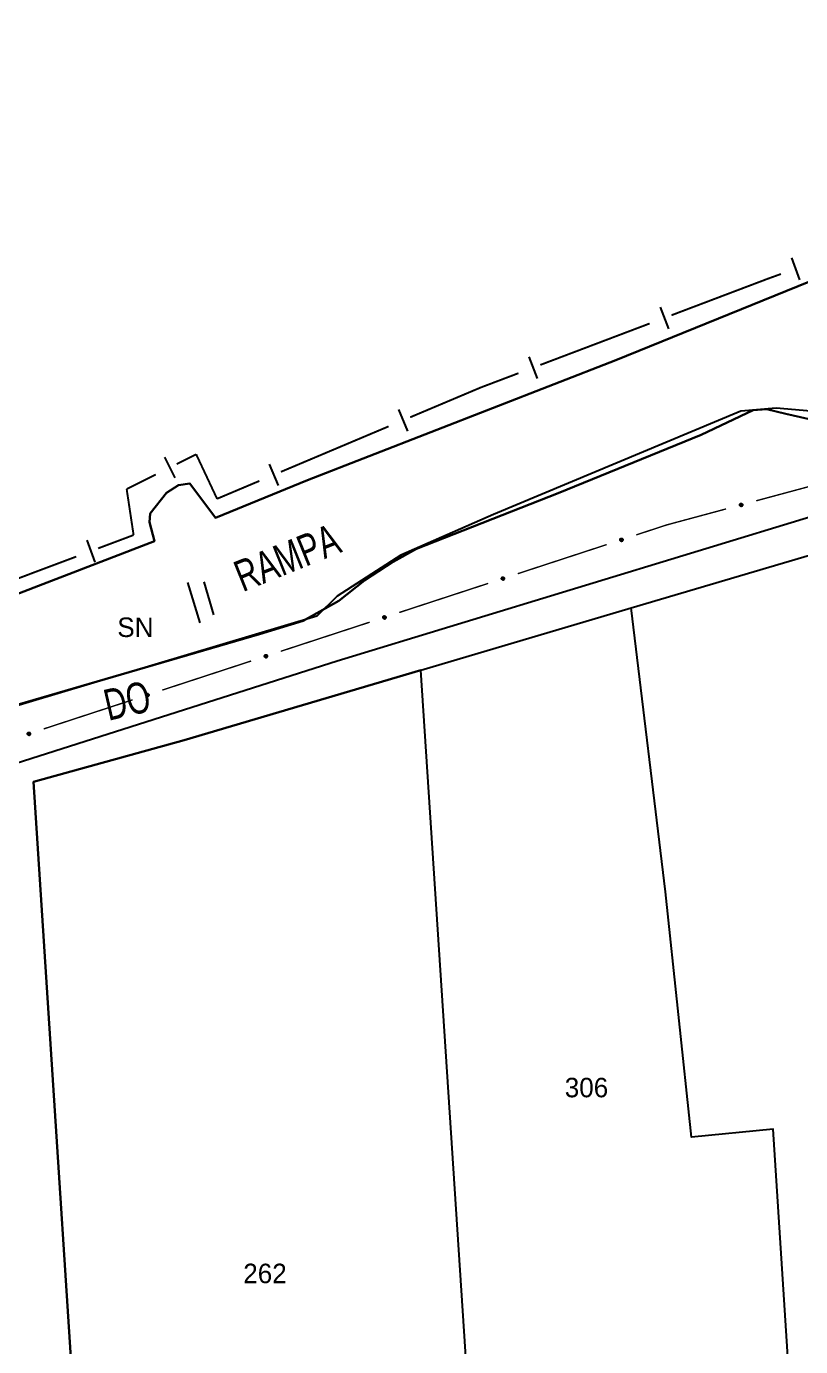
# Model space of a CAD drawing. Extents: x 201053 to 202535, y 4855063 to 4857394.
# Drawn here: x 201400.8 to 201500.2, y 4856848.2 to 4857017.6 of the extents above; entities that cross this region are included whole.
import ezdxf
from ezdxf.enums import TextEntityAlignment as Align

# ---------------------------------------------------------------- set-up
doc = ezdxf.new("R2010")
doc.units = 0
doc.header["$LTSCALE"] = 1.5
doc.header["$MEASUREMENT"] = 0
for name, color, linetype in [('CD_MALHA_LOTES', 7, 'CONTINUOUS'), ('LM-LIM-SETORES-BAIRROS', 250, 'CONTINUOUS'), ('RU-QUADRA', 210, 'CONTINUOUS'), ('SV-EIXO-RUA-PAV', 20, 'CONTINUOUS'), ('SV-ESCADARIA-RAMPA', 7, 'CONTINUOUS'), ('SV-RUA-PAVIM', 7, 'CONTINUOUS'), ('SV-TXT-RAMPA', 7, 'CONTINUOUS'), ('SV-TXT-RUA-PAV', 7, 'CONTINUOUS'), ('Th_NmrPort', 7, 'CONTINUOUS')]:
    doc.layers.add(name, color=color, linetype=linetype)
doc.styles.add('ARIAL', font='ARIAL.SHX')

msp = doc.modelspace()

# ---------------------------------------------------------------- linework, layer by layer
at = {"layer": 'CD_MALHA_LOTES', "linetype": 'Continuous', "flags": 128}
for points in [[(201189.72, 4856885.63), (201214.63, 4856894.51), (201218.93, 4856892.97), (201221.14, 4856893.41), (201296.73, 4856913.11), (201338.82, 4856925.13), (201366.8, 4856933.08), (201373.2, 4856934.84), (201385.56, 4856939.37), (201417.28, 4856951.56), (201416.62, 4856953.99), (201416.73, 4856955.09), (201418.82, 4856957.74), (201420.37, 4856958.73), (201421.8, 4856958.95), (201425.11, 4856954.54), (201436.92, 4856959.4), (201476.48, 4856974.79), (201501.25, 4856984.83), (201532.427365, 4856999.430071), (201569.73, 4857017.18)], [(201578.12, 4856984.5), (201542.42, 4856973.16), (201531.46, 4856968.97), (201526.92, 4856967.48), (201520.44, 4856966.28), (201514.27, 4856965.69), (201508.04, 4856965.88), (201503.55, 4856966.68), (201498.27, 4856967.88), (201495.78, 4856968.48), (201494.09, 4856968.38), (201487.41, 4856965.19), (201469.07, 4856957.71), (201450.89, 4856950.59), (201447.9, 4856948.89), (201444.21, 4856946.5), (201440.92, 4856943.91), (201436.34, 4856941.32), (201430.76, 4856939.63), (201389.05, 4856927.47)], [(201478.45, 4856942.99), (201504.35, 4856950.65)], [(201451.44, 4856935), (201478.45, 4856942.99)], [(201499.31, 4856835.01), (201496.66, 4856876.13), (201486.19, 4856875.11), (201482.85, 4856906.59), (201478.45, 4856942.99)], [(201451.44, 4856935), (201421.07, 4856926.01), (201401.74, 4856920.68), (201409.13, 4856806.61)], [(201459.53, 4856811.72), (201451.44, 4856935)]]:
    msp.add_lwpolyline(points, dxfattribs=at)
at = {"layer": 'LM-LIM-SETORES-BAIRROS'}
for points in [[(201499.013281, 4856987.917172), (201500.035917, 4856985.09685)], [(201482.14126, 4856981.58544), (201483.20382, 4856978.779915)], [(201465.308115, 4856975.21008), (201466.370675, 4856972.404556)], [(201448.573119, 4856968.439011), (201449.739481, 4856965.675029)], [(201418.551295, 4856962.342698), (201419.892936, 4856959.659417)], [(201431.989222, 4856961.440842), (201433.155584, 4856958.676859)], [(201408.577473, 4856951.683226), (201409.632672, 4856948.874926)]]:
    msp.add_lwpolyline(points, dxfattribs=at)
at = {"layer": 'LM-LIM-SETORES-BAIRROS', "const_width": 0.25}
for points in [[(201497.644384, 4856985.825253), (201496.704277, 4856985.484375)], [(201495.92, 4856985.2), (201483.607715, 4856980.536864)], [(201496.704277, 4856985.484375), (201495.92, 4856985.2)], [(201480.802191, 4856979.474304), (201466.774569, 4856974.161505)], [(201463.969045, 4856973.098945), (201459.293171, 4856971.328012)], [(201459.14, 4856971.27), (201450.077627, 4856967.445807)], [(201459.293171, 4856971.328012), (201459.14, 4856971.27)], [(201447.313645, 4856966.279446), (201433.493731, 4856960.447638)], [(201422.62, 4856962.7), (201420.116543, 4856961.448271)], [(201422.705422, 4856962.518), (201422.62, 4856962.7)], [(201425.3, 4856956.99), (201422.705422, 4856962.518)], [(201417.433261, 4856960.10663), (201413.855552, 4856958.317776)], [(201430.729748, 4856959.281276), (201426.12311, 4856957.337341)], [(201413.855552, 4856958.317776), (201413.7, 4856958.24)], [(201413.7, 4856958.24), (201414.569019, 4856952.479089)], [(201426.12311, 4856957.337341), (201425.3, 4856956.99)], [(201414.59, 4856952.34), (201410.041173, 4856950.630809)], [(201414.569019, 4856952.479089), (201414.59, 4856952.34)], [(201407.232872, 4856949.575609), (201393.191368, 4856944.29961)]]:
    msp.add_lwpolyline(points, dxfattribs=at)
at = {"layer": 'RU-QUADRA', "linetype": 'Continuous'}
for points in [[(201645.86, 4857065.22), (201606.96, 4857040.89), (201570.05, 4857017.33), (201569.73, 4857017.18), (201550.41, 4857008.17), (201532.427365, 4856999.430071), (201501.25, 4856984.83), (201476.48, 4856974.79), (201436.92, 4856959.4), (201425.11, 4856954.54), (201421.8, 4856958.95), (201420.37, 4856958.73), (201418.82, 4856957.74), (201416.73, 4856955.09), (201416.62, 4856953.99), (201417.28, 4856951.56), (201385.56, 4856939.37)], [(201389.05, 4856927.47), (201430.76, 4856939.63), (201436.34, 4856941.32), (201440.92, 4856943.91), (201444.21, 4856946.5), (201447.9, 4856948.89), (201450.89, 4856950.59), (201469.07, 4856957.71), (201487.41, 4856965.19), (201494.09, 4856968.38), (201495.78, 4856968.48), (201498.27, 4856967.88), (201503.55, 4856966.68), (201508.04, 4856965.88), (201514.27, 4856965.69), (201520.44, 4856966.28), (201526.92, 4856967.48), (201531.46, 4856968.97), (201542.42, 4856973.16), (201578.12, 4856984.5), (201603.9, 4856992.69), (201660.51, 4857010.23)]]:
    msp.add_lwpolyline(points, dxfattribs=at)
at = {"layer": 'RU-QUADRA', "linetype": 'Continuous', "flags": 128}
msp.add_lwpolyline([(201409.13, 4856806.61), (201401.74, 4856920.68), (201421.07, 4856926.01), (201451.44, 4856935), (201478.45, 4856942.99), (201504.35, 4856950.65), (201512.41, 4856953.04), (201517.59, 4856954.61), (201536.42, 4856960.3), (201595.36, 4856978.13), (201597.99, 4856977.57), (201599.24, 4856976.19), (201601.6, 4856939.67), (201607.97, 4856833.85)], dxfattribs=at)
at = {"layer": 'SV-EIXO-RUA-PAV', "const_width": 0.18}
for points in [[(201494.475701, 4856956.731841), (201506.062525, 4856959.853621)], [(201483, 4856953.64), (201490.613427, 4856955.691247)], [(201479.089141, 4856952.359724), (201482.890626, 4856953.604195)], [(201482.890626, 4856953.604195), (201483, 4856953.64)], [(201463.883199, 4856947.381841), (201475.287655, 4856951.115253)], [(201448.677256, 4856942.403957), (201460.081713, 4856946.13737)], [(201433.471314, 4856937.426074), (201444.875771, 4856941.159486)], [(201418.265372, 4856932.44819), (201429.669829, 4856936.181603)], [(201403.05943, 4856927.470307), (201414.463887, 4856931.203719)]]:
    msp.add_lwpolyline(points, dxfattribs=at)
at = {"layer": 'SV-EIXO-RUA-PAV'}
for points in [[(201492.377193, 4856956.280456), (201492.400986, 4856956.323187), (201492.430173, 4856956.355047), (201492.462164, 4856956.374613), (201492.494942, 4856956.384532), (201492.529619, 4856956.390902), (201492.565997, 4856956.389612), (201492.606056, 4856956.379236), (201492.649088, 4856956.355669), (201492.679761, 4856956.323625), (201492.700621, 4856956.293287), (201492.712932, 4856956.259703), (201492.718556, 4856956.225913), (201492.715966, 4856956.18817), (201492.705054, 4856956.147677), (201492.68031, 4856956.10498), (201492.651482, 4856956.073941), (201492.620041, 4856956.055828), (201492.5862, 4856956.043666), (201492.55072, 4856956.037587), (201492.515018, 4856956.039059), (201492.474267, 4856956.050119), (201492.432449, 4856956.0751), (201492.401164, 4856956.103499), (201492.382614, 4856956.134677), (201492.37139, 4856956.168264), (201492.364578, 4856956.202966), (201492.364353, 4856956.239589), (201492.377193, 4856956.280456)], [(201477.0176, 4856951.797405), (201477.039087, 4856951.84134), (201477.066539, 4856951.874707), (201477.097445, 4856951.895946), (201477.129649, 4856951.907594), (201477.163938, 4856951.915799), (201477.200334, 4856951.916444), (201477.240887, 4856951.908213), (201477.285112, 4856951.886967), (201477.317444, 4856951.856599), (201477.339888, 4856951.827414), (201477.353967, 4856951.794532), (201477.36138, 4856951.761088), (201477.3608, 4856951.723261), (201477.352057, 4856951.682245), (201477.329618, 4856951.638292), (201477.302481, 4856951.605765), (201477.272048, 4856951.586007), (201477.238901, 4856951.572062), (201477.203794, 4856951.564105), (201477.168064, 4856951.563677), (201477.126783, 4856951.572555), (201477.083696, 4856951.595277), (201477.050945, 4856951.621973), (201477.030764, 4856951.65212), (201477.01777, 4856951.685062), (201477.009122, 4856951.719354), (201477.006951, 4856951.755912), (201477.0176, 4856951.797405)], [(201461.811658, 4856946.819521), (201461.833145, 4856946.863457), (201461.860597, 4856946.896823), (201461.891502, 4856946.918063), (201461.923707, 4856946.92971), (201461.957996, 4856946.937915), (201461.994391, 4856946.938561), (201462.034945, 4856946.930329), (201462.07917, 4856946.909084), (201462.111502, 4856946.878716), (201462.133946, 4856946.84953), (201462.148025, 4856946.816648), (201462.155438, 4856946.783205), (201462.154858, 4856946.745377), (201462.146115, 4856946.704361), (201462.123676, 4856946.660409), (201462.096539, 4856946.627882), (201462.066105, 4856946.608123), (201462.032959, 4856946.594178), (201461.997852, 4856946.586221), (201461.962122, 4856946.585794), (201461.920841, 4856946.594671), (201461.877754, 4856946.617393), (201461.845003, 4856946.644089), (201461.824822, 4856946.674236), (201461.811828, 4856946.707179), (201461.80318, 4856946.74147), (201461.801008, 4856946.778029), (201461.811658, 4856946.819521)], [(201446.605716, 4856941.841638), (201446.627203, 4856941.885573), (201446.654654, 4856941.91894), (201446.68556, 4856941.940179), (201446.717765, 4856941.951827), (201446.752054, 4856941.960032), (201446.788449, 4856941.960677), (201446.829003, 4856941.952446), (201446.873228, 4856941.9312), (201446.90556, 4856941.900832), (201446.928004, 4856941.871647), (201446.942083, 4856941.838765), (201446.949496, 4856941.805321), (201446.948916, 4856941.767494), (201446.940173, 4856941.726478), (201446.917733, 4856941.682525), (201446.890596, 4856941.649998), (201446.860163, 4856941.630239), (201446.827017, 4856941.616295), (201446.79191, 4856941.608338), (201446.75618, 4856941.60791), (201446.714899, 4856941.616788), (201446.671812, 4856941.63951), (201446.639061, 4856941.666205), (201446.61888, 4856941.696353), (201446.605886, 4856941.729295), (201446.597238, 4856941.763587), (201446.595066, 4856941.800145), (201446.605716, 4856941.841638)], [(201431.399774, 4856936.863754), (201431.421261, 4856936.90769), (201431.448712, 4856936.941056), (201431.479618, 4856936.962296), (201431.511823, 4856936.973943), (201431.546112, 4856936.982148), (201431.582507, 4856936.982794), (201431.623061, 4856936.974562), (201431.667285, 4856936.953317), (201431.699618, 4856936.922949), (201431.722062, 4856936.893763), (201431.736141, 4856936.860881), (201431.743554, 4856936.827438), (201431.742974, 4856936.78961), (201431.734231, 4856936.748594), (201431.711791, 4856936.704642), (201431.684654, 4856936.672115), (201431.654221, 4856936.652356), (201431.621075, 4856936.638411), (201431.585968, 4856936.630454), (201431.550238, 4856936.630027), (201431.508957, 4856936.638904), (201431.465869, 4856936.661626), (201431.433119, 4856936.688322), (201431.412938, 4856936.718469), (201431.399944, 4856936.751412), (201431.391296, 4856936.785703), (201431.389124, 4856936.822262), (201431.399774, 4856936.863754)], [(201416.193832, 4856931.885871), (201416.215319, 4856931.929806), (201416.24277, 4856931.963173), (201416.273676, 4856931.984412), (201416.305881, 4856931.99606), (201416.34017, 4856932.004265), (201416.376565, 4856932.00491), (201416.417119, 4856931.996678), (201416.461343, 4856931.975433), (201416.493676, 4856931.945065), (201416.51612, 4856931.91588), (201416.530199, 4856931.882998), (201416.537611, 4856931.849554), (201416.537032, 4856931.811727), (201416.528288, 4856931.770711), (201416.505849, 4856931.726758), (201416.478712, 4856931.694231), (201416.448279, 4856931.674472), (201416.415133, 4856931.660528), (201416.380026, 4856931.652571), (201416.344296, 4856931.652143), (201416.303015, 4856931.661021), (201416.259927, 4856931.683743), (201416.227176, 4856931.710438), (201416.206995, 4856931.740586), (201416.194002, 4856931.773528), (201416.185354, 4856931.80782), (201416.183182, 4856931.844378), (201416.193832, 4856931.885871)], [(201400.987889, 4856926.907987), (201401.009377, 4856926.951923), (201401.036828, 4856926.985289), (201401.067734, 4856927.006529), (201401.099939, 4856927.018176), (201401.134227, 4856927.026381), (201401.170623, 4856927.027026), (201401.211177, 4856927.018795), (201401.255401, 4856926.99755), (201401.287734, 4856926.967182), (201401.310178, 4856926.937996), (201401.324257, 4856926.905114), (201401.331669, 4856926.871671), (201401.331089, 4856926.833843), (201401.322346, 4856926.792827), (201401.299907, 4856926.748875), (201401.27277, 4856926.716348), (201401.242337, 4856926.696589), (201401.20919, 4856926.682644), (201401.174084, 4856926.674687), (201401.138354, 4856926.67426), (201401.097073, 4856926.683137), (201401.053985, 4856926.705859), (201401.021234, 4856926.732555), (201401.001053, 4856926.762702), (201400.98806, 4856926.795645), (201400.979412, 4856926.829936), (201400.97724, 4856926.866495), (201400.987889, 4856926.907987)]]:
    msp.add_lwpolyline(points, close=True, dxfattribs=at)
for points in [[(201492.364353, 4856956.239589), (201492.649088, 4856956.355669)], [(201492.364578, 4856956.202966), (201492.679761, 4856956.323625)], [(201492.369069, 4856956.222371), (201492.659884, 4856956.33888)], [(201492.371356, 4856956.187658), (201492.684924, 4856956.308884)], [(201492.37139, 4856956.168264), (201492.700621, 4856956.293287)], [(201492.372053, 4856956.258505), (201492.624659, 4856956.364719)], [(201492.377193, 4856956.280456), (201492.606056, 4856956.379236)], [(201492.379623, 4856956.151729), (201492.705759, 4856956.273515)], [(201492.382614, 4856956.134677), (201492.712932, 4856956.259703)], [(201492.391099, 4856956.303205), (201492.578995, 4856956.382093)], [(201492.39544, 4856956.119248), (201492.71296, 4856956.241539)], [(201492.400986, 4856956.323187), (201492.565997, 4856956.389612)], [(201492.401164, 4856956.103499), (201492.718556, 4856956.225913)], [(201492.417546, 4856956.341421), (201492.539517, 4856956.387001)], [(201492.419162, 4856956.088897), (201492.712967, 4856956.204798)], [(201492.430173, 4856956.355047), (201492.529619, 4856956.390902)], [(201492.432449, 4856956.0751), (201492.715966, 4856956.18817)], [(201492.456668, 4856956.065086), (201492.707704, 4856956.166637)], [(201492.474267, 4856956.050119), (201492.705054, 4856956.147677)], [(201492.499341, 4856956.048319), (201492.685312, 4856956.123862)], [(201492.515018, 4856956.039059), (201492.68031, 4856956.10498)], [(201492.536894, 4856956.040066), (201492.659828, 4856956.087319)], [(201492.55072, 4856956.037587), (201492.651482, 4856956.073941)], [(201477.006951, 4856951.755912), (201477.285112, 4856951.886967)], [(201477.009122, 4856951.719354), (201477.317444, 4856951.856599)], [(201477.012576, 4856951.73897), (201477.296785, 4856951.870776)], [(201477.013634, 4856951.775211), (201477.260235, 4856951.894706)], [(201477.016705, 4856951.704428), (201477.323384, 4856951.842154)], [(201477.0176, 4856951.797405), (201477.240887, 4856951.908213)], [(201477.01777, 4856951.685062), (201477.339888, 4856951.827414)], [(201477.02687, 4856951.668989), (201477.34607, 4856951.807942)], [(201477.030277, 4856951.820861), (201477.213713, 4856951.909627)], [(201477.030764, 4856951.65212), (201477.353967, 4856951.794532)], [(201477.039087, 4856951.84134), (201477.200334, 4856951.916444)], [(201477.044392, 4856951.637395), (201477.354961, 4856951.776395)], [(201477.050945, 4856951.621973), (201477.36138, 4856951.761088)], [(201477.054654, 4856951.860428), (201477.174029, 4856951.91243)], [(201477.066539, 4856951.874707), (201477.163938, 4856951.915799)], [(201477.069695, 4856951.608348), (201477.356922, 4856951.739706)], [(201477.083696, 4856951.595277), (201477.3608, 4856951.723261)], [(201477.108413, 4856951.586564), (201477.353694, 4856951.701319)], [(201477.126783, 4856951.572555), (201477.352057, 4856951.682245)], [(201477.151917, 4856951.57209), (201477.333609, 4856951.657414)], [(201477.168064, 4856951.563677), (201477.329618, 4856951.638292)], [(201477.189856, 4856951.565845), (201477.310104, 4856951.619568)], [(201477.203794, 4856951.564105), (201477.302481, 4856951.605765)], [(201461.807692, 4856946.797328), (201462.054293, 4856946.916822)], [(201461.811658, 4856946.819521), (201462.034945, 4856946.930329)], [(201461.824335, 4856946.842978), (201462.007771, 4856946.931744)], [(201461.833145, 4856946.863457), (201461.994391, 4856946.938561)], [(201461.848712, 4856946.882545), (201461.968087, 4856946.934546)], [(201461.860597, 4856946.896823), (201461.957996, 4856946.937915)], [(201461.801008, 4856946.778029), (201462.07917, 4856946.909084)], [(201461.80318, 4856946.74147), (201462.111502, 4856946.878716)], [(201461.806634, 4856946.761087), (201462.090842, 4856946.892893)], [(201461.810763, 4856946.726544), (201462.117442, 4856946.86427)], [(201461.811828, 4856946.707179), (201462.133946, 4856946.84953)], [(201461.820928, 4856946.691106), (201462.140128, 4856946.830059)], [(201461.824822, 4856946.674236), (201462.148025, 4856946.816648)], [(201461.83845, 4856946.659512), (201462.149019, 4856946.798511)], [(201461.845003, 4856946.644089), (201462.155438, 4856946.783205)], [(201461.863752, 4856946.630464), (201462.150979, 4856946.761823)], [(201461.877754, 4856946.617393), (201462.154858, 4856946.745377)], [(201461.902471, 4856946.608681), (201462.147752, 4856946.723436)], [(201461.920841, 4856946.594671), (201462.146115, 4856946.704361)], [(201461.945975, 4856946.594207), (201462.127667, 4856946.67953)], [(201461.962122, 4856946.585794), (201462.123676, 4856946.660409)], [(201461.983914, 4856946.587962), (201462.104162, 4856946.641684)], [(201461.997852, 4856946.586221), (201462.096539, 4856946.627882)], [(201446.595066, 4856941.800145), (201446.873228, 4856941.9312)], [(201446.597238, 4856941.763587), (201446.90556, 4856941.900832)], [(201446.600691, 4856941.783203), (201446.8849, 4856941.915009)], [(201446.60175, 4856941.819444), (201446.848351, 4856941.938939)], [(201446.604821, 4856941.74866), (201446.9115, 4856941.886386)], [(201446.605716, 4856941.841638), (201446.829003, 4856941.952446)], [(201446.605886, 4856941.729295), (201446.928004, 4856941.871647)], [(201446.614986, 4856941.713222), (201446.934185, 4856941.852175)], [(201446.618392, 4856941.865094), (201446.801829, 4856941.95386)], [(201446.61888, 4856941.696353), (201446.942083, 4856941.838765)], [(201446.627203, 4856941.885573), (201446.788449, 4856941.960677)], [(201446.64277, 4856941.904661), (201446.762145, 4856941.956663)], [(201446.654654, 4856941.91894), (201446.752054, 4856941.960032)], [(201446.632508, 4856941.681628), (201446.943077, 4856941.820628)], [(201446.639061, 4856941.666205), (201446.949496, 4856941.805321)], [(201446.65781, 4856941.652581), (201446.945037, 4856941.783939)], [(201446.671812, 4856941.63951), (201446.948916, 4856941.767494)], [(201446.696529, 4856941.630797), (201446.94181, 4856941.745552)], [(201446.714899, 4856941.616788), (201446.940173, 4856941.726478)], [(201446.740033, 4856941.616323), (201446.921725, 4856941.701647)], [(201446.75618, 4856941.60791), (201446.917733, 4856941.682525)], [(201446.777972, 4856941.610078), (201446.89822, 4856941.663801)], [(201446.79191, 4856941.608338), (201446.890596, 4856941.649998)], [(201431.389124, 4856936.822262), (201431.667285, 4856936.953317)], [(201431.391296, 4856936.785703), (201431.699618, 4856936.922949)], [(201431.394749, 4856936.80532), (201431.678958, 4856936.937125)], [(201431.395807, 4856936.84156), (201431.642409, 4856936.961055)], [(201431.398879, 4856936.770777), (201431.705558, 4856936.908503)], [(201431.399774, 4856936.863754), (201431.623061, 4856936.974562)], [(201431.399944, 4856936.751412), (201431.722062, 4856936.893763)], [(201431.409044, 4856936.735339), (201431.728243, 4856936.874292)], [(201431.41245, 4856936.887211), (201431.595887, 4856936.975977)], [(201431.412938, 4856936.718469), (201431.736141, 4856936.860881)], [(201431.421261, 4856936.90769), (201431.582507, 4856936.982794)], [(201431.426566, 4856936.703744), (201431.737135, 4856936.842744)], [(201431.433119, 4856936.688322), (201431.743554, 4856936.827438)], [(201431.436828, 4856936.926778), (201431.556203, 4856936.978779)], [(201431.448712, 4856936.941056), (201431.546112, 4856936.982148)], [(201431.451868, 4856936.674697), (201431.739095, 4856936.806055)], [(201431.465869, 4856936.661626), (201431.742974, 4856936.78961)], [(201431.490587, 4856936.652914), (201431.735868, 4856936.767669)], [(201431.508957, 4856936.638904), (201431.734231, 4856936.748594)], [(201431.534091, 4856936.63844), (201431.715783, 4856936.723763)], [(201431.550238, 4856936.630027), (201431.711791, 4856936.704642)], [(201431.57203, 4856936.632195), (201431.692278, 4856936.685917)], [(201431.585968, 4856936.630454), (201431.684654, 4856936.672115)], [(201416.183182, 4856931.844378), (201416.461343, 4856931.975433)], [(201416.185354, 4856931.80782), (201416.493676, 4856931.945065)], [(201416.188807, 4856931.827436), (201416.473016, 4856931.959242)], [(201416.189865, 4856931.863677), (201416.436467, 4856931.983171)], [(201416.192936, 4856931.792893), (201416.499615, 4856931.930619)], [(201416.193832, 4856931.885871), (201416.417119, 4856931.996678)], [(201416.194002, 4856931.773528), (201416.51612, 4856931.91588)], [(201416.203102, 4856931.757455), (201416.522301, 4856931.896408)], [(201416.206508, 4856931.909327), (201416.389945, 4856931.998093)], [(201416.206995, 4856931.740586), (201416.530199, 4856931.882998)], [(201416.215319, 4856931.929806), (201416.376565, 4856932.00491)], [(201416.220624, 4856931.725861), (201416.531193, 4856931.864861)], [(201416.227176, 4856931.710438), (201416.537611, 4856931.849554)], [(201416.230885, 4856931.948894), (201416.350261, 4856932.000896)], [(201416.24277, 4856931.963173), (201416.34017, 4856932.004265)], [(201416.245926, 4856931.696814), (201416.533153, 4856931.828172)], [(201416.259927, 4856931.683743), (201416.537032, 4856931.811727)], [(201416.284644, 4856931.67503), (201416.529926, 4856931.789785)], [(201416.303015, 4856931.661021), (201416.528288, 4856931.770711)], [(201416.328149, 4856931.660556), (201416.50984, 4856931.74588)], [(201416.344296, 4856931.652143), (201416.505849, 4856931.726758)], [(201416.366088, 4856931.654311), (201416.486335, 4856931.708034)], [(201416.380026, 4856931.652571), (201416.478712, 4856931.694231)], [(201400.97724, 4856926.866495), (201401.255401, 4856926.99755)], [(201400.979412, 4856926.829936), (201401.287734, 4856926.967182)], [(201400.982865, 4856926.849553), (201401.267074, 4856926.981358)], [(201400.983923, 4856926.885793), (201401.230525, 4856927.005288)], [(201400.986994, 4856926.81501), (201401.293673, 4856926.952736)], [(201400.987889, 4856926.907987), (201401.211177, 4856927.018795)], [(201400.98806, 4856926.795645), (201401.310178, 4856926.937996)], [(201400.99716, 4856926.779572), (201401.316359, 4856926.918525)], [(201401.000566, 4856926.931443), (201401.184002, 4856927.02021)], [(201401.001053, 4856926.762702), (201401.324257, 4856926.905114)], [(201401.009377, 4856926.951923), (201401.170623, 4856927.027026)], [(201401.014681, 4856926.747977), (201401.325251, 4856926.886977)], [(201401.021234, 4856926.732555), (201401.331669, 4856926.871671)], [(201401.024943, 4856926.971011), (201401.144319, 4856927.023012)], [(201401.036828, 4856926.985289), (201401.134227, 4856927.026381)], [(201401.039984, 4856926.71893), (201401.327211, 4856926.850288)], [(201401.053985, 4856926.705859), (201401.331089, 4856926.833843)], [(201401.078702, 4856926.697147), (201401.323984, 4856926.811902)], [(201401.097073, 4856926.683137), (201401.322346, 4856926.792827)], [(201401.122207, 4856926.682673), (201401.303898, 4856926.767996)], [(201401.138354, 4856926.67426), (201401.299907, 4856926.748875)], [(201401.160145, 4856926.676428), (201401.280393, 4856926.73015)], [(201401.174084, 4856926.674687), (201401.27277, 4856926.716348)]]:
    msp.add_lwpolyline(points, dxfattribs=at)
at = {"layer": 'SV-ESCADARIA-RAMPA', "linetype": 'Continuous'}
for points in [[(201423.12, 4856941.08, 9.22), (201421.56, 4856946.26, 5.9)], [(201423.6, 4856946.32, 5.9), (201424.84, 4856942.1, 9.26)]]:
    msp.add_polyline3d(points, dxfattribs=at)
at = {"layer": 'SV-RUA-PAVIM', "linetype": 'Continuous'}
for points in [[(201646.61, 4857007.45, 4.07), (201601.48, 4856992.97, 6.88), (201559.4, 4856978.78, 6.88), (201532.62, 4856969.5, 8.73), (201528.08, 4856967.66, 8.75), (201523.3, 4856966.64, 8.69), (201516.5, 4856965.88, 9.03), (201512.6, 4856965.6, 9.06), (201509.26, 4856965.78, 9.03), (201505.4, 4856966.7, 8.69), (201501.48, 4856968.24, 8.69), (201497.04, 4856968.62, 8.69), (201492.5, 4856968.24, 8.69), (201460.78, 4856954.98, 8.36), (201448.9, 4856949.74, 8.34), (201440.7, 4856944.48, 8.36), (201438.08, 4856941.92, 7.87), (201367.98, 4856921, 9.61)], [(201412.86, 4856680.86, 10.8), (201410.61, 4856680.97, 10.8), (201409.43, 4856682.54, 10.72), (201408.63, 4856684.87, 10.68), (201408.07, 4856694.18, 10.68), (201407.92, 4856696.71, 10.68), (201407.46, 4856704.48, 10.68), (201406.48, 4856720.73, 10.68), (201405.92, 4856730.15, 10.68), (201404.95, 4856746.31, 8.56), (201401.75, 4856802.51, 8.68), (201397.91, 4856864.15, 8.73), (201394.55, 4856917.64, 8.66), (201394.81, 4856919.71, 8.68), (201395.53, 4856921.38, 8.69), (201396.53, 4856922.12, 9), (201440.7, 4856936.21, 8.84), (201502.48, 4856955.02, 8.88), (201553.3, 4856969.63, 8.88), (201561.35, 4856972.06, 8.88), (201593.06, 4856981.36, 6.98), (201596.57, 4856982.01, 6.57), (201599.28, 4856981.86, 6.55)]]:
    msp.add_polyline3d(points, dxfattribs=at)

# ---------------------------------------------------------------- texts
at = {"layer": 'SV-TXT-RAMPA', "style": 'ARIAL', "width": 0.7}
msp.add_text('RAMPA', height=4, rotation=22, dxfattribs=at).set_placement((201428.59, 4856945))
at = {"layer": 'SV-TXT-RUA-PAV', "style": 'ARIAL', "width": 0.7}
msp.add_text('DO', height=4, rotation=13, dxfattribs=at).set_placement((201411.353734, 4856928.498544))
at = {"layer": 'Th_NmrPort', "color": 1}
for s, p in [('SN', (201412.499615, 4856940.511472)), ('306', (201469.910761, 4856881.468019)), ('262', (201428.661911, 4856857.621936))]:
    msp.add_text(s, height=2.5, dxfattribs=at).set_placement(p, align=Align.MIDDLE_LEFT)

doc.saveas('drawing.dxf')
